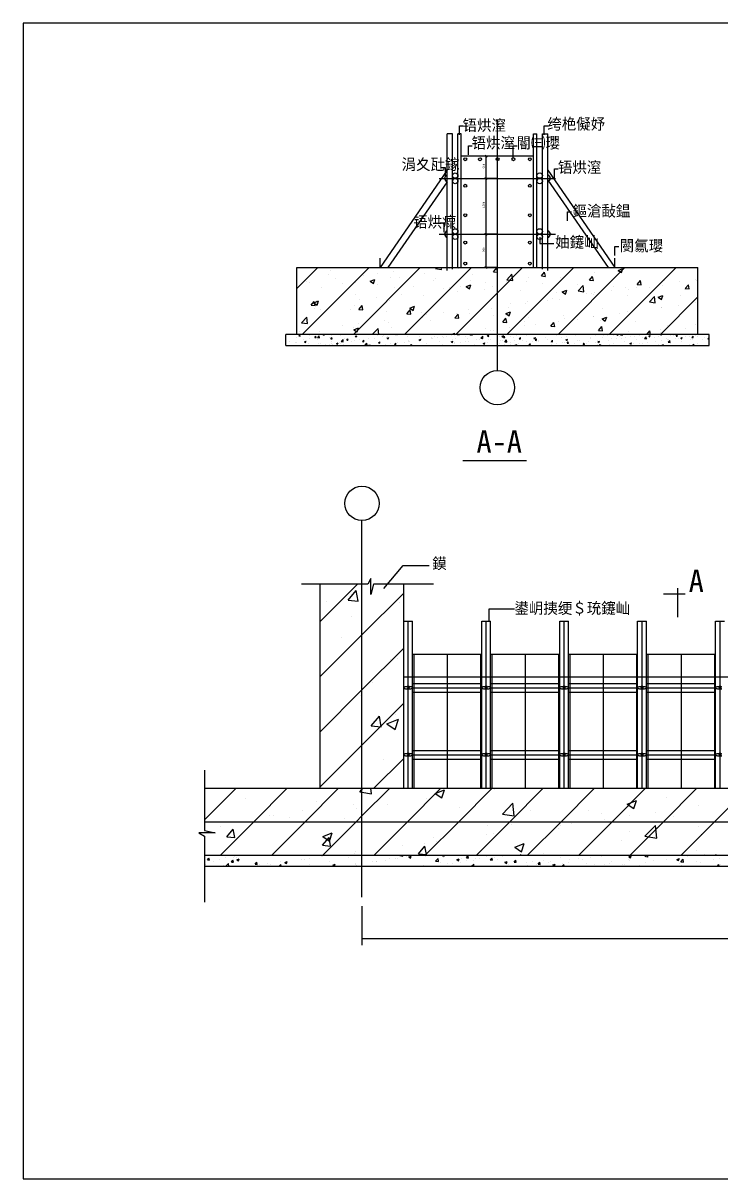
# Model space of a CAD drawing. Header units: metres. Extents: x 0 to 440, y 0 to 311.
# Drawn here: x 0 to 188.2, y 0 to 311.2 of the extents above; entities that cross this region are included whole.
import ezdxf

# ---------------------------------------------------------------- set-up
doc = ezdxf.new("R2010")
doc.units = ezdxf.units.M
for name, color, linetype in [(' ', 7, 'Continuous'), ('1461', 7, 'Continuous'), ('1588', 7, 'Continuous'), ('1861', 7, 'Continuous'), ('2140', 7, 'Continuous')]:
    doc.layers.add(name, color=color, linetype=linetype)

msp = doc.modelspace()

# ---------------------------------------------------------------- linework, layer by layer
at = {"layer": ' '}
for p, q in [((117.52, 281.14), (117.52, 283.56)), ((117.52, 283.56), (118.55, 283.56)), ((140.33, 283.56), (141.36, 283.56)), ((140.33, 281.14), (140.33, 283.56)), ((114.24, 244.63), (114.24, 281.39)), ((115.68, 281.39), (114.24, 281.39)), ((115.68, 244.92), (115.68, 281.39)), ((117.12, 245.39), (117.12, 281.39)), ((118.02, 281.39), (117.12, 281.39)), ((118.02, 245.39), (118.02, 281.39)), ((137.52, 245.39), (137.52, 281.39)), ((137.52, 281.39), (138.42, 281.39)), ((138.42, 245.39), (138.42, 281.39)), ((139.86, 244.92), (139.86, 281.39)), ((139.86, 281.39), (141.3, 281.39)), ((141.3, 244.63), (141.3, 281.39)), ((119.95, 278.15), (120.98, 278.15)), ((119.95, 275.73), (119.95, 278.15)), ((132.03, 274.97), (132.03, 278.15)), ((132.03, 278.15), (133.06, 278.15)), ((114.24, 271.59), (96.14, 245.39)), ((113.78, 272.28), (112.74, 272.28)), ((113.78, 269.85), (113.78, 272.28)), ((141.3, 271.59), (159.4, 245.39)), ((143.13, 271.99), (144.16, 271.99)), ((143.13, 269.57), (143.13, 271.99)), ((114.24, 268.52), (98.26, 245.39)), ((112.11, 269.39), (143.43, 269.39)), ((113.47, 269.58), (113.47, 269.2)), ((141.3, 268.95), (157.57, 245.39)), ((142.07, 269.58), (142.07, 269.2)), ((146.68, 260.42), (147.72, 260.42)), ((146.68, 258), (146.68, 260.42)), ((113.4, 257.35), (112.37, 257.35)), ((113.4, 254.92), (113.4, 257.35)), ((112.11, 254.39), (143.43, 254.39)), ((113.47, 254.58), (113.47, 254.2)), ((139.15, 253.6), (139.15, 251.85)), ((142.07, 254.58), (142.07, 254.2)), ((139.15, 251.85), (143, 251.85)), ((159.4, 251.06), (160.43, 251.06)), ((159.4, 248.63), (159.4, 251.06)), ((96.14, 245.39), (96.14, 247.96)), ((159.4, 245.39), (159.4, 247.96)), ((73.77, 239.78), (79.38, 245.39)), ((75.17, 227.39), (93.17, 245.39)), ((82.18, 243.65), (82.18, 243.65)), ((82.71, 244.53), (82.71, 244.53)), ((88.96, 227.39), (106.96, 245.39)), ((91.78, 243.24), (91.78, 243.24)), ((95.39, 243.87), (95.39, 243.87)), ((99.9, 244.46), (99.9, 244.46)), ((101.39, 242.84), (101.39, 242.84)), ((102.75, 227.39), (120.75, 245.39)), ((106.72, 245.36), (106.72, 245.36)), ((108.08, 243.9), (108.08, 243.9)), ((111.06, 245.1), (111.34, 245.39)), ((111.06, 245.1), (112.66, 244.85)), ((112.66, 244.85), (112.6, 245.39)), ((113.79, 245.38), (113.8, 245.39)), ((113.79, 245.38), (114.86, 245.29)), ((114.87, 245.29), (114.85, 245.39)), ((117.17, 245.06), (117.17, 245.06)), ((121.08, 243.64), (121.08, 243.64)), ((126.7, 244.26), (127.57, 245.29)), ((126.7, 244.26), (127.77, 244.16)), ((127.77, 244.22), (127.57, 245.29)), ((127.77, 238.63), (134.53, 245.39)), ((127.78, 244.17), (127.77, 244.22)), ((127.77, 244.16), (127.78, 244.16)), ((130.27, 242.12), (131.67, 243.58)), ((130.32, 227.39), (148.32, 245.39)), ((131.87, 241.87), (131.67, 243.58)), ((139.61, 243.13), (140.48, 244.16)), ((139.61, 243.13), (140.69, 243.03)), ((140.69, 243.04), (140.48, 244.16)), ((140.55, 243.34), (140.55, 243.34)), ((144.11, 227.39), (162.11, 245.39)), ((144.63, 242.83), (144.63, 242.83)), ((147.36, 244.24), (147.36, 244.24)), ((152.52, 242), (153.39, 243.03)), ((153.6, 241.91), (153.39, 243.03)), ((153.98, 244.18), (153.98, 244.18)), ((157.9, 227.39), (175.9, 245.39)), ((160.31, 244.64), (161.57, 245.13)), ((160.31, 244.64), (161.2, 244.04)), ((161.2, 244.04), (161.57, 245.13)), ((76.36, 241.64), (76.36, 241.64)), ((77.21, 241.48), (77.21, 241.48)), ((80.39, 240.13), (80.39, 240.13)), ((84.02, 242.37), (84.02, 242.37)), ((85.97, 241.23), (85.97, 241.23)), ((89.49, 241.29), (89.49, 241.29)), ((93.45, 241.72), (94.71, 242.2)), ((93.45, 241.72), (94.34, 241.12)), ((94.34, 241.12), (94.71, 242.21)), ((95.58, 240.82), (95.58, 240.82)), ((98.83, 242.64), (98.83, 242.64)), ((100.08, 240.04), (100.08, 240.04)), ((105.19, 240.42), (105.19, 240.42)), ((110.58, 241.84), (110.58, 241.84)), ((111, 242.43), (111, 242.43)), ((113.35, 239.76), (113.35, 239.76)), ((114.8, 240.01), (114.8, 240.01)), ((117.85, 240.35), (117.85, 240.35)), ((119.31, 240.28), (120.58, 240.76)), ((119.31, 240.28), (120.21, 239.67)), ((120.21, 239.68), (120.58, 240.77)), ((120.61, 242.02), (120.61, 242.02)), ((124.67, 241.25), (124.67, 241.25)), ((126.3, 240.41), (126.3, 240.41)), ((130.22, 241.62), (130.22, 241.62)), ((130.27, 242.12), (131.87, 241.87)), ((135.54, 241.68), (135.54, 241.68)), ((136.04, 242.74), (136.04, 242.74)), ((139.83, 241.21), (139.83, 241.21)), ((149.44, 240.81), (149.44, 240.81)), ((149.48, 239.14), (150.88, 240.6)), ((151.08, 238.89), (150.88, 240.6)), ((152.52, 242), (153.6, 241.9)), ((159.05, 240.4), (159.05, 240.4)), ((162.32, 240.11), (162.32, 240.11)), ((165.32, 240.12), (165.32, 240.12)), ((165.43, 240.87), (166.3, 241.9)), ((165.43, 240.87), (166.51, 240.77)), ((166.51, 240.78), (166.3, 241.9)), ((168.66, 239.99), (168.66, 239.99)), ((172.1, 240.61), (172.1, 240.61)), ((172.82, 241.91), (172.82, 241.91)), ((176.69, 241.62), (176.69, 241.62)), ((178.34, 239.74), (179.21, 240.77)), ((178.34, 239.74), (179.42, 239.64)), ((179.42, 239.65), (179.21, 240.78)), ((181.19, 242.21), (181.19, 242.21)), ((181.44, 241.96), (181.44, 241.96)), ((89.58, 238.23), (89.58, 238.23)), ((90.66, 236.77), (90.66, 236.77)), ((95.16, 237.36), (95.16, 237.36)), ((98.62, 236.64), (98.62, 236.64)), ((101.98, 238.26), (101.98, 238.26)), ((107.86, 237.91), (107.86, 237.91)), ((116.53, 227.39), (127.77, 238.63)), ((116.95, 239.06), (116.95, 239.06)), ((124.41, 239.61), (124.41, 239.61)), ((134.02, 239.2), (134.02, 239.2)), ((142.63, 237.14), (142.63, 237.14)), ((143.62, 238.79), (143.62, 238.79)), ((144.41, 236.84), (144.41, 236.84)), ((145.18, 238.84), (146.44, 239.32)), ((145.18, 238.84), (146.08, 238.23)), ((146.08, 238.24), (146.45, 239.32)), ((149.48, 239.14), (151.08, 238.89)), ((151.83, 238.31), (151.83, 238.31)), ((153.23, 238.39), (153.23, 238.39)), ((153.76, 238.19), (153.76, 238.19)), ((153.99, 238.63), (153.99, 238.63)), ((158.5, 239.23), (158.5, 239.23)), ((162.84, 237.98), (162.84, 237.98)), ((163, 239.46), (163, 239.46)), ((168.69, 236.16), (170.09, 237.62)), ((170.29, 235.92), (170.09, 237.62)), ((171.05, 237.4), (172.31, 237.88)), ((171.05, 237.4), (171.95, 236.79)), ((171.69, 227.39), (181.77, 237.47)), ((171.95, 236.8), (172.31, 237.88)), ((172.45, 237.58), (172.45, 237.58)), ((177.13, 237.96), (177.13, 237.96)), ((178.26, 239.59), (178.26, 239.59)), ((77.55, 235.23), (78.42, 236.27)), ((77.55, 235.23), (78.63, 235.14)), ((78.32, 235.91), (79.58, 236.4)), ((78.32, 235.91), (79.22, 235.31)), ((78.63, 235.14), (78.42, 236.27)), ((78.59, 234.5), (78.59, 234.5)), ((79.09, 236.43), (79.09, 236.43)), ((79.22, 235.31), (79.58, 236.4)), ((79.29, 235.27), (79.29, 235.27)), ((80.17, 234.14), (80.17, 234.14)), ((88.2, 234.09), (88.2, 234.09)), ((89.27, 235.29), (89.27, 235.29)), ((90.46, 234.1), (91.33, 235.14)), ((90.46, 234.1), (91.54, 234.01)), ((91.54, 234.01), (91.33, 235.14)), ((97.81, 233.69), (97.81, 233.69)), ((103.38, 232.97), (104.24, 234.01)), ((104.19, 234.47), (105.45, 234.96)), ((104.19, 234.47), (105.09, 233.87)), ((104.45, 232.88), (104.25, 234.01)), ((105.09, 233.87), (105.45, 234.96)), ((119.94, 234.15), (119.94, 234.15)), ((126.08, 234.42), (126.08, 234.42)), ((130.06, 233.03), (131.32, 233.51)), ((130.83, 234.7), (130.83, 234.7)), ((130.96, 232.43), (131.32, 233.52)), ((131.3, 235.65), (131.3, 235.65)), ((135.32, 235.69), (135.32, 235.69)), ((135.81, 236.24), (135.81, 236.24)), ((141.33, 236.5), (141.33, 236.5)), ((156.14, 234.35), (156.14, 234.35)), ((162.79, 233.47), (162.79, 233.47)), ((166.64, 236.16), (166.64, 236.16)), ((168.69, 236.16), (170.29, 235.91)), ((171.88, 234.62), (171.88, 234.62)), ((171.95, 234.52), (171.95, 234.52)), ((176.46, 235.11), (176.46, 235.11)), ((181.23, 235.97), (181.23, 235.97)), ((75.03, 230.54), (76.43, 232.01)), ((75.03, 230.54), (76.63, 230.3)), ((76.63, 230.3), (76.43, 232.01)), ((97.24, 231.16), (97.24, 231.16)), ((98.4, 230.65), (98.4, 230.65)), ((103.38, 232.97), (104.45, 232.88)), ((107.42, 233.28), (107.42, 233.28)), ((107.64, 231.92), (107.64, 231.92)), ((108.61, 232.66), (108.61, 232.66)), ((109.84, 231.1), (109.84, 231.1)), ((113.12, 233.25), (113.12, 233.25)), ((116.29, 231.85), (117.15, 232.88)), ((116.29, 231.85), (117.36, 231.75)), ((116.73, 233.07), (116.73, 233.07)), ((117.03, 232.87), (117.03, 232.87)), ((117.36, 231.76), (117.16, 232.88)), ((120.33, 232.9), (120.33, 232.9)), ((126.64, 232.47), (126.64, 232.47)), ((129.2, 230.72), (130.06, 231.75)), ((129.2, 230.72), (130.27, 230.62)), ((130.06, 233.03), (130.95, 232.43)), ((130.27, 230.63), (130.07, 231.75)), ((135.14, 230.75), (135.14, 230.75)), ((136.25, 232.06), (136.25, 232.06)), ((142.11, 229.59), (142.98, 230.62)), ((143.19, 229.5), (142.98, 230.62)), ((144.19, 230.85), (144.19, 230.85)), ((145.64, 232.55), (145.64, 232.55)), ((145.86, 231.66), (145.86, 231.66)), ((149.26, 231.53), (149.26, 231.53)), ((153.54, 232.2), (153.54, 232.2)), ((153.77, 232.13), (153.77, 232.13)), ((155.47, 231.25), (155.47, 231.25)), ((155.93, 231.59), (157.19, 232.07)), ((155.93, 231.59), (156.82, 230.99)), ((156.82, 230.99), (157.19, 232.08)), ((160.58, 233.02), (160.58, 233.02)), ((165.07, 230.84), (165.07, 230.84)), ((174.68, 230.44), (174.68, 230.44)), ((73.33, 227.33), (73.33, 227.33)), ((74.25, 226.97), (74.53, 227.31)), ((74.61, 226.94), (74.54, 227.32)), ((74.55, 228.17), (74.55, 228.17)), ((79.96, 228.15), (79.96, 228.15)), ((80.83, 227.36), (80.92, 227.39)), ((80.83, 227.36), (81.13, 227.16)), ((81.13, 227.16), (81.21, 227.39)), ((84.65, 227.27), (84.65, 227.27)), ((85.92, 229.67), (85.92, 229.67)), ((88.84, 227.49), (88.84, 227.49)), ((89.05, 229.3), (89.05, 229.3)), ((89.07, 228.67), (90.33, 229.15)), ((89.07, 228.67), (89.96, 228.06)), ((89.96, 228.07), (90.33, 229.16)), ((90.43, 230.26), (90.43, 230.26)), ((93.99, 227.37), (93.99, 227.37)), ((94.24, 227.56), (95.64, 229.03)), ((94.24, 227.56), (95.33, 227.39)), ((95.83, 227.39), (95.64, 229.03)), ((97.2, 227.23), (97.2, 227.23)), ((99.34, 229.3), (99.34, 229.3)), ((100.47, 227.2), (100.47, 227.2)), ((115.38, 227.39), (116.2, 227.71)), ((116.09, 227.39), (116.2, 227.71)), ((116.94, 227.39), (117.45, 227.31)), ((117.46, 227.32), (117.45, 227.39)), ((117.81, 227.32), (117.81, 227.32)), ((120.36, 227.37), (120.42, 227.39)), ((120.36, 227.37), (120.66, 227.17)), ((120.66, 227.17), (120.73, 227.39)), ((120.75, 227.34), (120.8, 227.39)), ((120.75, 227.34), (121.11, 227.31)), ((121.11, 227.31), (121.1, 227.39)), ((122.7, 227.33), (122.7, 227.33)), ((124.65, 228.95), (124.65, 228.95)), ((125.06, 226.96), (125.35, 227.31)), ((125.42, 226.94), (125.35, 227.31)), ((125.86, 228.43), (125.86, 228.43)), ((126.57, 228.55), (126.57, 228.55)), ((131.07, 229.14), (131.07, 229.14)), ((131.44, 227.26), (131.44, 227.26)), ((135.1, 229.7), (135.1, 229.7)), ((137.89, 230.04), (137.89, 230.04)), ((142.11, 229.59), (143.18, 229.49)), ((146.79, 227.39), (146.79, 227.39)), ((150.9, 227.31), (150.9, 227.31)), ((155.02, 228.46), (155.89, 229.49)), ((155.02, 228.46), (156.09, 228.36)), ((156.1, 228.37), (155.89, 229.49)), ((159.89, 227.38), (159.92, 227.39)), ((159.89, 227.38), (160.19, 227.18)), ((160.19, 227.19), (160.26, 227.39)), ((160.95, 227.28), (161.06, 227.39)), ((160.95, 227.28), (161.48, 227.2)), ((161.49, 227.2), (161.46, 227.39)), ((162.57, 227.47), (162.57, 227.47)), ((163.01, 228.05), (163.01, 228.05)), ((167.22, 227.42), (167.22, 227.42)), ((167.52, 227.39), (167.52, 227.39)), ((167.99, 227.39), (168.8, 228.36)), ((168.98, 227.39), (168.8, 228.37)), ((168.85, 227.31), (168.85, 227.31)), ((171.56, 227.33), (171.61, 227.39)), ((171.56, 227.33), (171.92, 227.3)), ((171.66, 228.63), (171.66, 228.63)), ((171.72, 228.01), (171.72, 228.01)), ((171.92, 227.31), (171.91, 227.39)), ((173.51, 229.86), (173.51, 229.86)), ((175.87, 226.96), (176.16, 227.3)), ((176.23, 226.93), (176.16, 227.31)), ((178.54, 228.91), (178.54, 228.91)), ((180.96, 227.24), (180.96, 227.24)), ((181.01, 229.97), (181.01, 229.97)), ((183.34, 227.32), (183.34, 227.32)), ((71.67, 224.44), (71.67, 224.44)), ((71.79, 225.58), (71.79, 225.58)), ((73.26, 225.33), (73.26, 225.33)), ((73.61, 225.12), (73.61, 225.12)), ((73.73, 226.52), (73.73, 226.52)), ((74.25, 226.97), (74.6, 226.94)), ((75.58, 226.08), (75.58, 226.08)), ((75.79, 225.42), (76.21, 225.58)), ((75.79, 225.42), (76.08, 225.22)), ((76.02, 224.42), (76.02, 224.42)), ((76.09, 225.23), (76.21, 225.59)), ((76.29, 225.71), (76.29, 225.71)), ((76.81, 224.98), (76.81, 224.98)), ((77.08, 226.28), (77.08, 226.28)), ((77.23, 227.12), (77.23, 227.12)), ((78.55, 226.59), (78.84, 226.94)), ((78.55, 226.59), (78.91, 226.56)), ((78.91, 226.56), (78.84, 226.94)), ((79.3, 226.52), (79.76, 227.01)), ((79.3, 226.52), (79.83, 226.44)), ((79.36, 226.58), (79.36, 226.58)), ((79.41, 226.16), (79.41, 226.16)), ((79.52, 225.02), (79.52, 225.02)), ((79.83, 226.44), (79.77, 227.01)), ((80.01, 224.84), (80.01, 224.84)), ((81.57, 224.71), (81.57, 224.71)), ((82.42, 224.59), (82.42, 224.59)), ((82.49, 226.59), (82.49, 226.59)), ((82.85, 226.21), (83.14, 226.56)), ((82.85, 226.21), (83.21, 226.18)), ((83.02, 225.62), (83.02, 225.62)), ((83.07, 224.91), (83.07, 224.91)), ((83.21, 226.19), (83.14, 226.56)), ((83.15, 227.08), (83.15, 227.08)), ((83.22, 224.71), (83.22, 224.71)), ((84.41, 224.94), (84.83, 225.1)), ((84.41, 224.94), (84.71, 224.74)), ((84.71, 224.74), (84.83, 225.11)), ((85.34, 225.21), (85.34, 225.21)), ((85.45, 224.97), (85.45, 224.97)), ((85.52, 226.97), (85.52, 226.97)), ((85.7, 225.52), (86.17, 226.01)), ((85.7, 225.52), (86.23, 225.44)), ((86.24, 225.45), (86.17, 226.02)), ((86.42, 224.57), (86.42, 224.57)), ((86.52, 226.22), (86.52, 226.22)), ((87.16, 225.84), (87.45, 226.18)), ((87.16, 225.84), (87.51, 225.81)), ((87.52, 225.81), (87.45, 226.19)), ((88.56, 225.42), (88.56, 225.42)), ((89.13, 225.71), (89.13, 225.71)), ((89.45, 226.88), (89.87, 227.04)), ((89.45, 226.88), (89.75, 226.68)), ((89.62, 224.44), (89.62, 224.44)), ((89.75, 226.68), (89.87, 227.04)), ((90.02, 226.82), (90.02, 226.82)), ((90.63, 225.9), (90.63, 225.9)), ((91.46, 225.46), (91.75, 225.81)), ((91.46, 225.46), (91.82, 225.43)), ((91.64, 225.85), (91.64, 225.85)), ((91.82, 225.43), (91.75, 225.81)), ((92.1, 224.53), (92.57, 225.02)), ((92.1, 224.53), (92.64, 224.45)), ((92.64, 224.45), (92.57, 225.02)), ((92.91, 226.2), (92.91, 226.2)), ((93.03, 224.46), (93.45, 224.62)), ((93.03, 224.46), (93.13, 224.39)), ((93.38, 224.39), (93.45, 224.63)), ((94.67, 226.23), (94.67, 226.23)), ((95.76, 225.09), (96.05, 225.43)), ((95.76, 225.09), (96.12, 225.05)), ((96.12, 225.06), (96.05, 225.43)), ((96.62, 224.53), (96.62, 224.53)), ((96.7, 226.7), (96.7, 226.7)), ((96.77, 224.44), (96.77, 224.44)), ((97.72, 224.68), (97.72, 224.68)), ((97.79, 226.68), (97.79, 226.68)), ((98.07, 226.4), (98.49, 226.56)), ((98.07, 226.4), (98.37, 226.2)), ((98.2, 226.9), (98.2, 226.9)), ((98.37, 226.2), (98.49, 226.56)), ((98.89, 224.83), (98.89, 224.83)), ((100.07, 224.71), (100.36, 225.05)), ((100.07, 224.71), (100.43, 224.68)), ((100.27, 225.04), (100.27, 225.04)), ((100.43, 224.68), (100.36, 225.06)), ((100.4, 227.1), (100.4, 227.1)), ((100.8, 225.1), (100.8, 225.1)), ((100.87, 227.1), (100.87, 227.1)), ((102.68, 225.33), (102.68, 225.33)), ((103.6, 226.96), (103.6, 226.96)), ((103.77, 225.64), (103.77, 225.64)), ((103.83, 225.49), (103.83, 225.49)), ((104.18, 225.53), (104.18, 225.53)), ((104.42, 224.39), (104.66, 224.68)), ((104.71, 224.39), (104.66, 224.68)), ((106.46, 225.83), (106.46, 225.83)), ((106.7, 225.92), (107.12, 226.08)), ((106.7, 225.92), (106.99, 225.71)), ((106.81, 226.83), (106.81, 226.83)), ((106.95, 225.94), (106.95, 225.94)), ((107, 225.72), (107.12, 226.08)), ((107.27, 226.24), (107.27, 226.24)), ((108.7, 224.92), (108.7, 224.92)), ((110.01, 226.69), (110.01, 226.69)), ((110.03, 226.36), (110.03, 226.36)), ((110.24, 226.33), (110.24, 226.33)), ((110.76, 226.84), (110.76, 226.84)), ((111.75, 226.52), (111.75, 226.52)), ((112.2, 225.53), (112.2, 225.53)), ((112.44, 224.46), (112.44, 224.46)), ((112.98, 224.75), (112.98, 224.75)), ((113.06, 226.74), (113.06, 226.74)), ((113.21, 226.56), (113.21, 226.56)), ((114.02, 226.82), (114.02, 226.82)), ((115.32, 225.44), (115.74, 225.6)), ((115.32, 225.44), (115.62, 225.23)), ((115.62, 225.24), (115.74, 225.6)), ((115.7, 226.13), (115.7, 226.13)), ((116.1, 225.2), (116.1, 225.2)), ((116.17, 227.19), (116.17, 227.19)), ((116.23, 224.96), (116.23, 224.96)), ((116.41, 226.42), (116.41, 226.42)), ((117.73, 225.15), (117.73, 225.15)), ((119.18, 225.62), (119.18, 225.62)), ((119.2, 226.73), (119.2, 226.73)), ((119.62, 226.29), (119.62, 226.29)), ((120, 225.45), (120, 225.45)), ((121.49, 224.63), (121.49, 224.63)), ((122.21, 226), (122.21, 226)), ((122.82, 226.15), (122.82, 226.15)), ((123.32, 226.4), (123.79, 226.89)), ((123.32, 226.4), (123.86, 226.32)), ((123.86, 226.32), (123.79, 226.89)), ((123.79, 225.95), (123.79, 225.95)), ((123.94, 224.95), (124.36, 225.12)), ((123.94, 224.95), (124.24, 224.75)), ((124.24, 224.76), (124.36, 225.12)), ((124.99, 225.23), (124.99, 225.23)), ((125.06, 226.96), (125.41, 226.93)), ((125.25, 224.46), (125.25, 224.46)), ((125.3, 226.15), (125.3, 226.15)), ((125.33, 226.45), (125.33, 226.45)), ((126.02, 226.02), (126.02, 226.02)), ((127.57, 226.45), (127.57, 226.45)), ((128.34, 224.88), (128.34, 224.88)), ((128.41, 226.88), (128.41, 226.88)), ((128.49, 225.83), (128.49, 225.83)), ((128.98, 226.89), (129.4, 227.05)), ((128.98, 226.89), (129.28, 226.69)), ((129.23, 225.88), (129.23, 225.88)), ((129.28, 226.69), (129.4, 227.06)), ((129.36, 226.59), (129.65, 226.93)), ((129.36, 226.59), (129.72, 226.55)), ((129.72, 226.56), (129.65, 226.94)), ((129.73, 225.41), (130.2, 225.9)), ((129.73, 225.41), (130.26, 225.33)), ((129.78, 224.58), (129.78, 224.58)), ((130.26, 225.33), (130.2, 225.9)), ((131.28, 224.78), (131.28, 224.78)), ((131.36, 226.95), (131.36, 226.95)), ((131.37, 225.26), (131.37, 225.26)), ((131.99, 226.43), (131.99, 226.43)), ((132.43, 225.75), (132.43, 225.75)), ((132.56, 224.47), (132.98, 224.64)), ((132.56, 224.47), (132.68, 224.39)), ((132.86, 227.15), (132.86, 227.15)), ((132.9, 224.39), (132.99, 224.64)), ((133.55, 225.08), (133.55, 225.08)), ((133.66, 226.21), (133.95, 226.55)), ((133.66, 226.21), (134.02, 226.18)), ((134.02, 226.18), (133.95, 226.56)), ((134.48, 225.71), (134.48, 225.71)), ((135.49, 227.03), (135.49, 227.03)), ((135.63, 225.61), (135.63, 225.61)), ((136.13, 224.42), (136.6, 224.9)), ((136.13, 224.42), (136.28, 224.39)), ((136.66, 224.39), (136.6, 224.91)), ((137.34, 225.58), (137.34, 225.58)), ((137.56, 226.14), (137.56, 226.14)), ((137.61, 226.41), (138.03, 226.57)), ((137.61, 226.41), (137.9, 226.21)), ((137.91, 226.21), (138.03, 226.58)), ((137.97, 225.83), (138.26, 226.18)), ((137.97, 225.83), (138.33, 225.8)), ((138.33, 225.81), (138.26, 226.18)), ((138.83, 225.47), (138.83, 225.47)), ((138.84, 225.77), (138.84, 225.77)), ((140.52, 224.52), (140.52, 224.52)), ((140.59, 226.52), (140.59, 226.52)), ((141.12, 226.07), (141.12, 226.07)), ((142.04, 225.34), (142.04, 225.34)), ((142.24, 224.65), (142.24, 224.65)), ((142.27, 225.46), (142.56, 225.8)), ((142.27, 225.46), (142.63, 225.43)), ((142.63, 225.43), (142.56, 225.81)), ((143.64, 224.97), (143.64, 224.97)), ((143.71, 226.97), (143.71, 226.97)), ((144.83, 224.4), (144.83, 224.4)), ((144.91, 226.57), (144.91, 226.57)), ((145.24, 225.2), (145.24, 225.2)), ((145.74, 225.25), (145.74, 225.25)), ((146.23, 225.93), (146.65, 226.09)), ((146.23, 225.93), (146.53, 225.73)), ((146.41, 226.77), (146.41, 226.77)), ((146.53, 225.73), (146.65, 226.09)), ((146.57, 225.08), (146.86, 225.42)), ((146.57, 225.08), (146.93, 225.05)), ((146.72, 225.39), (146.72, 225.39)), ((146.93, 225.05), (146.86, 225.43)), ((147.1, 224.7), (147.1, 224.7)), ((148.44, 225.07), (148.44, 225.07)), ((148.68, 227.07), (148.68, 227.07)), ((149.24, 225.85), (149.24, 225.85)), ((149.75, 225.78), (149.75, 225.78)), ((150.67, 224.53), (150.67, 224.53)), ((150.88, 224.7), (151.17, 225.05)), ((150.88, 224.7), (151.24, 224.67)), ((150.89, 225.2), (150.89, 225.2)), ((151.24, 224.68), (151.17, 225.05)), ((151.65, 224.93), (151.65, 224.93)), ((152.39, 225.4), (152.39, 225.4)), ((152.74, 226.45), (152.74, 226.45)), ((152.86, 226.23), (152.86, 226.23)), ((154.1, 227.18), (154.1, 227.18)), ((154.17, 225.13), (154.17, 225.13)), ((154.67, 225.7), (154.67, 225.7)), ((154.85, 225.45), (155.27, 225.61)), ((154.85, 225.45), (155.15, 225.25)), ((154.85, 224.8), (154.85, 224.8)), ((155.15, 225.25), (155.27, 225.61)), ((155.24, 224.39), (155.47, 224.67)), ((155.52, 224.39), (155.47, 224.68)), ((155.87, 224.65), (155.87, 224.65)), ((155.95, 226.65), (155.95, 226.65)), ((156.24, 227.05), (156.24, 227.05)), ((157.31, 227.04), (157.31, 227.04)), ((157.67, 225.74), (157.67, 225.74)), ((158.05, 224.66), (158.05, 224.66)), ((158.46, 226.2), (158.46, 226.2)), ((158.9, 225.04), (158.9, 225.04)), ((158.98, 227.04), (158.98, 227.04)), ((159.96, 226.4), (159.96, 226.4)), ((160.51, 226.91), (160.51, 226.91)), ((161.17, 226.34), (161.17, 226.34)), ((161.25, 224.53), (161.25, 224.53)), ((162.02, 225.49), (162.02, 225.49)), ((162.23, 226.69), (162.23, 226.69)), ((163.47, 224.97), (163.89, 225.13)), ((163.47, 224.97), (163.77, 224.77)), ((163.71, 226.77), (163.71, 226.77)), ((163.77, 224.77), (163.9, 225.13)), ((164.44, 224.83), (164.44, 224.83)), ((164.67, 226.94), (164.67, 226.94)), ((165.1, 225.91), (165.1, 225.91)), ((165.94, 225.02), (165.94, 225.02)), ((166.02, 227.19), (166.02, 227.19)), ((166.92, 226.64), (166.92, 226.64)), ((166.96, 224.84), (166.96, 224.84)), ((167.35, 226.29), (167.82, 226.78)), ((167.35, 226.29), (167.89, 226.21)), ((167.89, 226.21), (167.82, 226.78)), ((168.13, 226.29), (168.13, 226.29)), ((168.22, 225.32), (168.22, 225.32)), ((168.51, 226.9), (168.94, 227.06)), ((168.51, 226.9), (168.81, 226.7)), ((168.82, 226.71), (168.94, 227.07)), ((170.12, 226.5), (170.12, 226.5)), ((170.46, 225.44), (170.46, 225.44)), ((171.17, 224.75), (171.17, 224.75)), ((171.25, 226.74), (171.25, 226.74)), ((172, 225.82), (172, 225.82)), ((172.06, 227.17), (172.06, 227.17)), ((172.1, 224.49), (172.52, 224.65)), ((172.1, 224.49), (172.23, 224.39)), ((172.43, 224.39), (172.52, 224.65)), ((173.32, 226.37), (173.32, 226.37)), ((173.51, 226.02), (173.51, 226.02)), ((173.76, 225.3), (174.22, 225.78)), ((173.76, 225.3), (174.29, 225.21)), ((173.96, 226.04), (173.96, 226.04)), ((174.29, 225.22), (174.23, 225.79)), ((174.25, 225.17), (174.25, 225.17)), ((174.33, 227.17), (174.33, 227.17)), ((175.26, 227.04), (175.26, 227.04)), ((175.78, 226.32), (175.78, 226.32)), ((175.87, 226.96), (176.22, 226.93)), ((176.53, 226.23), (176.53, 226.23)), ((177.14, 226.42), (177.56, 226.58)), ((177.14, 226.42), (177.44, 226.22)), ((177.29, 225.55), (177.29, 225.55)), ((177.44, 226.23), (177.56, 226.59)), ((177.46, 226.64), (177.46, 226.64)), ((177.99, 224.45), (177.99, 224.45)), ((178.46, 226.9), (178.46, 226.9)), ((179.49, 224.65), (179.49, 224.65)), ((179.57, 226.82), (179.57, 226.82)), ((179.73, 226.09), (179.73, 226.09)), ((180.17, 226.58), (180.46, 226.93)), ((180.17, 226.58), (180.53, 226.55)), ((180.25, 224.39), (180.63, 224.79)), ((180.4, 226), (180.4, 226)), ((180.53, 226.55), (180.46, 226.93)), ((180.68, 224.39), (180.63, 224.79)), ((181.07, 227.02), (181.07, 227.02)), ((181.67, 226.77), (181.67, 226.77)), ((181.76, 224.95), (181.76, 224.95)), ((182.93, 225.96), (182.93, 225.96)), ((183.41, 224.43), (183.41, 224.43)), ((183.48, 226.43), (183.48, 226.43)), ((184.47, 226.2), (184.76, 226.55)), ((184.47, 226.2), (184.77, 226.18)), ((184.77, 226.54), (184.76, 226.55)), ((118.47, 193.44), (135.55, 193.44)), ((97.15, 159.02), (102.36, 165.19)), ((102.36, 165.19), (109.4, 165.19)), ((92.83, 160.16), (74.98, 160.16)), ((80.03, 150.11), (90.08, 160.16)), ((93.66, 161.69), (92.83, 160.16)), ((93.66, 157.37), (93.66, 161.69)), ((94.36, 160.16), (93.66, 157.37)), ((110.53, 160.16), (94.36, 160.16)), ((176.28, 159.07), (176.28, 151.22)), ((87.54, 155.82), (89.71, 158.41)), ((87.54, 155.82), (90.23, 155.59)), ((90.23, 155.59), (89.71, 158.41)), ((91.28, 146.51), (102.53, 157.76)), ((172.46, 157.53), (178.31, 157.53)), ((81.76, 155.48), (81.76, 155.48)), ((101.3, 155.11), (101.3, 155.11)), ((125.51, 153.46), (132.32, 153.46)), ((125.51, 150.18), (125.51, 153.46)), ((88.51, 151.56), (88.51, 151.56)), ((102.53, 105.18), (102.53, 150.18)), ((102.53, 150.18), (104.93, 150.18)), ((103.73, 132.56), (103.73, 150.18)), ((104.93, 105.18), (104.93, 150.18)), ((123.53, 105.18), (123.53, 150.18)), ((123.53, 150.18), (125.93, 150.18)), ((124.73, 132.56), (124.73, 150.18)), ((125.93, 105.18), (125.93, 150.18)), ((144.53, 105.18), (144.53, 150.18)), ((144.53, 150.18), (146.93, 150.18)), ((145.73, 132.56), (145.73, 150.18)), ((146.93, 105.18), (146.93, 150.18)), ((165.53, 105.18), (165.53, 150.18)), ((165.53, 150.18), (167.93, 150.18)), ((166.73, 132.56), (166.73, 150.18)), ((167.93, 105.18), (167.93, 150.18)), ((186.53, 105.18), (186.53, 150.18)), ((186.53, 150.18), (188.93, 150.18)), ((187.73, 132.56), (187.73, 150.18)), ((80.03, 135.26), (91.28, 146.51)), ((85.79, 145.79), (85.79, 145.79)), ((91.28, 131.66), (102.53, 142.91)), ((100.75, 140.13), (100.75, 140.13)), ((123.53, 141.18), (104.93, 141.18)), ((105.23, 141.18), (105.23, 105.18)), ((105.23, 141.18), (105.23, 105.18)), ((114.23, 141.18), (114.23, 105.18)), ((123.23, 141.18), (123.23, 105.18)), ((144.53, 141.18), (125.93, 141.18)), ((126.23, 141.18), (126.23, 105.18)), ((126.23, 141.18), (126.23, 105.18)), ((135.23, 141.18), (135.23, 105.18)), ((144.23, 141.18), (144.23, 105.18)), ((165.53, 141.18), (146.93, 141.18)), ((147.23, 141.18), (147.23, 105.18)), ((147.23, 141.18), (147.23, 105.18)), ((156.23, 141.18), (156.23, 105.18)), ((165.23, 141.18), (165.23, 105.18)), ((186.53, 141.18), (167.93, 141.18)), ((168.23, 141.18), (168.23, 105.18)), ((168.23, 141.18), (168.23, 105.18)), ((177.23, 141.18), (177.23, 105.18)), ((186.23, 141.18), (186.23, 105.18)), ((98.94, 139.73), (98.94, 139.73)), ((80.03, 120.41), (91.28, 131.66)), ((94.09, 133.71), (94.09, 133.71)), ((103.73, 114.52), (103.73, 131.95)), ((104.93, 133.42), (123.53, 133.42)), ((104.93, 132.22), (123.53, 132.22)), ((104.93, 131.02), (123.53, 131.02)), ((124.73, 114.52), (124.73, 131.95)), ((125.93, 133.42), (144.53, 133.42)), ((125.93, 132.22), (144.53, 132.22)), ((125.93, 131.02), (144.53, 131.02)), ((145.73, 114.52), (145.73, 131.95)), ((146.93, 133.42), (165.53, 133.42)), ((146.93, 132.22), (165.53, 132.22)), ((146.93, 131.02), (165.53, 131.02)), ((166.73, 114.52), (166.73, 131.95)), ((167.93, 133.42), (186.53, 133.42)), ((167.93, 132.22), (186.53, 132.22)), ((167.93, 131.02), (186.53, 131.02)), ((187.73, 114.52), (187.73, 131.95)), ((90.99, 130.28), (90.99, 130.28)), ((91.28, 116.81), (102.53, 128.06)), ((93.79, 121.97), (95.96, 124.56)), ((96.48, 121.74), (95.96, 124.56)), ((100.2, 125.15), (100.2, 125.15)), ((93.79, 121.97), (96.48, 121.74)), ((97.95, 122.54), (101.11, 123.75)), ((97.95, 122.54), (100.19, 121.03)), ((100.2, 121.03), (101.11, 123.75)), ((80.03, 105.56), (91.28, 116.81)), ((104.93, 115.38), (123.53, 115.38)), ((125.93, 115.38), (144.53, 115.38)), ((146.93, 115.38), (165.53, 115.38)), ((167.93, 115.38), (186.53, 115.38)), ((94.51, 105.18), (102.53, 113.21)), ((97.08, 112.88), (97.08, 112.88)), ((103.73, 105.18), (103.73, 113.91)), ((104.93, 114.18), (123.53, 114.18)), ((104.93, 112.98), (123.53, 112.98)), ((124.73, 105.18), (124.73, 113.91)), ((125.93, 114.18), (144.53, 114.18)), ((125.93, 112.98), (144.53, 112.98)), ((145.73, 105.18), (145.73, 113.91)), ((146.93, 114.18), (165.53, 114.18)), ((146.93, 112.98), (165.53, 112.98)), ((166.73, 105.18), (166.73, 113.91)), ((167.93, 114.18), (186.53, 114.18)), ((167.93, 112.98), (186.53, 112.98)), ((187.73, 105.18), (187.73, 113.91)), ((48.9, 110.02), (48.9, 93.85)), ((85.33, 110.72), (85.33, 110.72)), ((99.66, 110.17), (99.66, 110.17)), ((48.9, 96.7), (57.38, 105.18)), ((62.17, 96.18), (71.17, 105.18)), ((75.96, 96.18), (84.96, 105.18)), ((90.67, 104.18), (91.28, 104.82)), ((90.67, 104.18), (91.28, 104.09)), ((91.28, 104.82), (91.63, 105.18)), ((91.28, 97.72), (98.75, 105.18)), ((91.28, 104.09), (93.87, 103.69)), ((93.87, 103.69), (93.7, 105.18)), ((103.54, 96.18), (112.54, 105.18)), ((110.98, 103.79), (113.5, 104.76)), ((110.98, 103.79), (112.77, 102.58)), ((111.7, 103.87), (111.7, 103.87)), ((112.77, 102.59), (113.5, 104.76)), ((117.33, 96.18), (126.33, 105.18)), ((120.72, 105.06), (120.72, 105.06)), ((127.01, 104.95), (127.01, 104.95)), ((131.11, 96.18), (140.11, 105.18)), ((144.9, 96.18), (153.9, 105.18)), ((158.69, 96.18), (167.69, 105.18)), ((172.48, 96.18), (181.48, 105.18)), ((186.27, 96.18), (195.27, 105.18)), ((48.94, 102.56), (48.94, 102.56)), ((59.77, 102.56), (59.77, 102.56)), ((78.98, 101.75), (78.98, 101.75)), ((88.97, 100.88), (88.97, 100.88)), ((89.83, 99.71), (89.83, 99.71)), ((98.2, 100.94), (98.2, 100.94)), ((108.53, 102.41), (108.53, 102.41)), ((117.42, 100.12), (117.42, 100.12)), ((129.09, 98.22), (131.89, 101.15)), ((132.29, 97.73), (131.9, 101.15)), ((162.72, 100.91), (165.24, 101.88)), ((162.72, 100.91), (164.51, 99.7)), ((164.51, 99.71), (165.24, 101.88)), ((173.42, 102.7), (173.42, 102.7)), ((181.94, 100.5), (181.94, 100.5)), ((66.32, 97.89), (66.32, 97.89)), ((67.36, 97.72), (67.36, 97.72)), ((71.65, 97.41), (71.65, 97.41)), ((75.33, 99.08), (75.33, 99.08)), ((86.57, 96.91), (86.57, 96.91)), ((89.75, 96.18), (91.28, 97.72)), ((129.09, 98.22), (132.29, 97.73)), ((136.64, 99.31), (136.64, 99.31)), ((152.42, 99.1), (152.42, 99.1)), ((155.85, 98.5), (155.85, 98.5)), ((156.63, 96.83), (156.63, 96.83)), ((163.46, 97.97), (163.46, 97.97)), ((170.26, 98.63), (170.26, 98.63)), ((175.07, 97.69), (175.07, 97.69)), ((48.9, 93.85), (51.69, 93.15)), ((53.16, 94.88), (53.16, 94.88)), ((53.17, 87.18), (62.17, 96.18)), ((54.84, 92.08), (56.58, 94.15)), ((57, 91.9), (56.58, 94.15)), ((66.96, 87.18), (75.96, 96.18)), ((80.75, 87.18), (89.75, 96.18)), ((94.54, 87.18), (103.54, 96.18)), ((105.79, 96.1), (105.79, 96.1)), ((108.33, 87.18), (117.33, 96.18)), ((122.11, 87.18), (131.11, 96.18)), ((125.01, 95.29), (125.01, 95.29)), ((131.43, 95.49), (131.43, 95.49)), ((135.9, 87.18), (144.9, 96.18)), ((144.23, 94.48), (144.23, 94.48)), ((144.76, 95.27), (144.76, 95.27)), ((147.62, 95.65), (147.62, 95.65)), ((149.69, 87.18), (158.69, 96.18)), ((163.45, 93.66), (163.45, 93.66)), ((163.48, 87.18), (172.48, 96.18)), ((167.51, 92.26), (170.31, 95.19)), ((170.71, 91.77), (170.32, 95.19)), ((177.27, 87.18), (186.27, 96.18)), ((182.05, 94.8), (182.05, 94.8)), ((51.69, 93.15), (47.36, 93.15)), ((47.36, 93.15), (48.9, 92.31)), ((48.9, 92.31), (48.9, 74.47)), ((54.84, 92.08), (56.99, 91.89)), ((80.66, 89.82), (82.4, 91.89)), ((80.73, 92.18), (83.25, 93.15)), ((80.73, 92.18), (82.52, 90.97)), ((82.82, 89.64), (82.4, 91.89)), ((82.53, 90.98), (83.26, 93.15)), ((108.09, 90.43), (108.09, 90.43)), ((110.44, 91.89), (110.44, 91.89)), ((111.25, 90.86), (111.25, 90.86)), ((124.88, 92.65), (124.88, 92.65)), ((126.57, 92.96), (126.57, 92.96)), ((132.47, 89.3), (134.99, 90.27)), ((134.26, 88.09), (134.99, 90.27)), ((161.05, 91.19), (161.05, 91.19)), ((167.51, 92.26), (170.71, 91.77)), ((182.66, 92.85), (182.66, 92.85)), ((80.66, 89.82), (82.82, 89.63)), ((89.39, 87.73), (89.39, 87.73)), ((89.44, 88.29), (89.44, 88.29)), ((91.3, 87.18), (91.42, 87.11)), ((91.42, 87.11), (91.44, 87.18)), ((101.47, 87.04), (101.61, 87.18)), ((102.23, 89.67), (102.23, 89.67)), ((102.27, 86.91), (102.24, 87.18)), ((106.49, 87.56), (108.22, 89.63)), ((106.49, 87.56), (108.64, 87.37)), ((108.64, 87.38), (108.22, 89.63)), ((112.94, 87), (113.1, 87.18)), ((113.48, 86.95), (113.44, 87.18)), ((132.47, 89.3), (134.26, 88.09)), ((133.89, 87.18), (134.04, 87.37)), ((134.08, 87.18), (134.04, 87.37)), ((140.06, 87.59), (140.06, 87.59)), ((150.63, 87.18), (150.71, 87.13)), ((150.72, 87.13), (150.73, 87.18)), ((167.51, 86.86), (167.82, 87.18)), ((168.31, 86.74), (168.26, 87.18)), ((181.5, 88.52), (181.5, 88.52)), ((183.53, 87.42), (183.53, 87.42)), ((186.21, 87.18), (186.73, 87.38)), ((186.66, 87.18), (186.73, 87.39)), ((48.95, 85.89), (48.95, 85.89)), ((49.09, 84.62), (49.09, 84.62)), ((49.64, 85.87), (50.07, 86.39)), ((49.64, 85.87), (50.17, 85.83)), ((50.18, 85.83), (50.07, 86.4)), ((51.3, 85.55), (51.3, 85.55)), ((52.86, 85.9), (52.86, 85.9)), ((53.9, 84.42), (53.9, 84.42)), ((54.63, 86.64), (54.63, 86.64)), ((54.63, 84.23), (55.34, 84.96)), ((54.63, 84.23), (54.91, 84.18)), ((55.43, 84.18), (55.34, 84.96)), ((56.09, 85.31), (56.53, 85.83)), ((56.09, 85.31), (56.63, 85.26)), ((56.63, 85.27), (56.53, 85.83)), ((56.54, 86.45), (56.54, 86.45)), ((56.89, 86.94), (56.89, 86.94)), ((57.48, 86.54), (57.48, 86.54)), ((57.54, 85.95), (58.17, 86.19)), ((57.54, 85.95), (57.98, 85.65)), ((57.99, 85.65), (58.17, 86.2)), ((58.7, 84.21), (58.7, 84.21)), ((62.02, 87.11), (62.02, 87.11)), ((62.55, 84.74), (62.98, 85.26)), ((62.55, 84.74), (63.08, 84.7)), ((63.09, 84.7), (62.98, 85.27)), ((63.61, 84.59), (63.61, 84.59)), ((65.86, 84.88), (65.86, 84.88)), ((66.59, 84.79), (66.59, 84.79)), ((69.01, 84.18), (69.44, 84.7)), ((69.27, 85.33), (69.27, 85.33)), ((69.53, 84.18), (69.44, 84.7)), ((70.47, 85.23), (71.1, 85.47)), ((70.47, 85.23), (70.92, 84.93)), ((70.92, 84.93), (71.1, 85.47)), ((71.21, 85.43), (71.21, 85.43)), ((74.96, 86.08), (74.96, 86.08)), ((75.75, 86), (75.75, 86)), ((77.17, 84.68), (77.17, 84.68)), ((77.21, 86.38), (77.21, 86.38)), ((80.43, 86.68), (80.43, 86.68)), ((80.62, 86.82), (80.62, 86.82)), ((82.42, 85.58), (82.42, 85.58)), ((83.41, 84.51), (84.04, 84.75)), ((83.41, 84.51), (83.85, 84.21)), ((83.86, 84.21), (84.04, 84.75)), ((84.94, 84.31), (84.94, 84.31)), ((86.19, 84.32), (86.19, 84.32)), ((87.66, 86.48), (87.66, 86.48)), ((89.49, 84.89), (89.49, 84.89)), ((89.6, 84.77), (89.6, 84.77)), ((89.82, 84.51), (89.82, 84.51)), ((94.16, 85.57), (94.16, 85.57)), ((95.07, 85.41), (95.07, 85.41)), ((95.28, 85.52), (95.28, 85.52)), ((97.53, 85.81), (97.53, 85.81)), ((98.78, 86.2), (98.78, 86.2)), ((100.32, 86.31), (100.32, 86.31)), ((100.94, 86.26), (100.94, 86.26)), ((101.47, 87.04), (102.27, 86.91)), ((103.33, 86.78), (103.33, 86.78)), ((103.69, 86.98), (103.69, 86.98)), ((103.9, 86.69), (104.53, 86.93)), ((103.9, 86.69), (104.35, 86.39)), ((104.35, 86.39), (104.53, 86.94)), ((106.62, 87.01), (106.62, 87.01)), ((107.89, 84.45), (107.89, 84.45)), ((108.5, 86.78), (108.5, 86.78)), ((109.92, 84.21), (109.92, 84.21)), ((111.07, 85.55), (111.77, 86.28)), ((111.07, 85.55), (111.87, 85.42)), ((111.87, 85.42), (111.78, 86.28)), ((112.51, 85.09), (112.51, 85.09)), ((112.94, 87), (113.48, 86.95)), ((113.3, 86.58), (113.3, 86.58)), ((114.25, 84.96), (114.25, 84.96)), ((115.6, 84.95), (115.6, 84.95)), ((116.84, 85.97), (117.47, 86.21)), ((116.84, 85.97), (117.28, 85.67)), ((117.06, 85.66), (117.06, 85.66)), ((117.29, 85.67), (117.47, 86.21)), ((117.86, 85.25), (117.86, 85.25)), ((118.11, 86.38), (118.11, 86.38)), ((119.4, 86.43), (119.83, 86.95)), ((119.4, 86.43), (119.93, 86.38)), ((119.5, 85.86), (119.5, 85.86)), ((119.94, 86.39), (119.83, 86.95)), ((120.8, 84.18), (121.38, 84.79)), ((121.26, 85.7), (121.26, 85.7)), ((121.45, 84.18), (121.38, 84.79)), ((121.73, 86.34), (121.73, 86.34)), ((122.91, 86.17), (122.91, 86.17)), ((124.75, 86.76), (124.75, 86.76)), ((125.85, 85.87), (126.29, 86.38)), ((125.85, 85.87), (126.39, 85.82)), ((126.39, 85.82), (126.29, 86.39)), ((126.35, 86.97), (126.35, 86.97)), ((126.95, 86.45), (126.95, 86.45)), ((127.72, 85.97), (127.72, 85.97)), ((129.2, 86.74), (129.2, 86.74)), ((129.77, 85.25), (130.4, 85.49)), ((129.77, 85.25), (130.22, 84.95)), ((130.22, 84.95), (130.4, 85.49)), ((130.79, 84.55), (130.79, 84.55)), ((132.31, 85.3), (132.74, 85.82)), ((132.31, 85.3), (132.84, 85.25)), ((132.52, 85.77), (132.52, 85.77)), ((132.85, 85.26), (132.74, 85.82)), ((135.47, 85.23), (135.47, 85.23)), ((135.93, 84.39), (135.93, 84.39)), ((137.32, 85.56), (137.32, 85.56)), ((138.18, 84.69), (138.18, 84.69)), ((138.76, 84.74), (139.2, 85.25)), ((138.76, 84.74), (139.3, 84.69)), ((139.3, 84.69), (139.2, 85.26)), ((140.09, 85.86), (140.09, 85.86)), ((141.59, 85.14), (141.59, 85.14)), ((142.13, 85.36), (142.13, 85.36)), ((142.7, 84.53), (143.33, 84.77)), ((142.7, 84.53), (143.15, 84.22)), ((143.15, 84.23), (143.34, 84.77)), ((144.63, 86.44), (144.63, 86.44)), ((145.23, 84.18), (145.65, 84.69)), ((145.37, 85), (145.37, 85)), ((145.75, 84.18), (145.65, 84.69)), ((146.93, 85.16), (146.93, 85.16)), ((147.27, 85.89), (147.27, 85.89)), ((149.31, 87.11), (149.31, 87.11)), ((149.53, 86.18), (149.53, 86.18)), ((150.62, 85.9), (150.62, 85.9)), ((151.74, 84.95), (151.74, 84.95)), ((152.93, 86.63), (152.93, 86.63)), ((153.82, 84.75), (153.82, 84.75)), ((155.87, 86.8), (155.87, 86.8)), ((156.54, 84.75), (156.54, 84.75)), ((158.03, 84.82), (158.03, 84.82)), ((158.36, 85.33), (158.36, 85.33)), ((161.35, 84.55), (161.35, 84.55)), ((161.91, 84.58), (161.91, 84.58)), ((163.04, 86), (163.04, 86)), ((163.2, 86.71), (163.83, 86.95)), ((163.2, 86.71), (163.65, 86.41)), ((163.28, 85.72), (163.28, 85.72)), ((163.65, 86.41), (163.83, 86.96)), ((166.15, 84.35), (166.15, 84.35)), ((167.51, 86.86), (168.31, 86.74)), ((167.6, 85.32), (167.6, 85.32)), ((167.66, 86.63), (167.66, 86.63)), ((168.52, 86.63), (168.52, 86.63)), ((169.85, 85.62), (169.85, 85.62)), ((172.1, 84.21), (172.1, 84.21)), ((173.26, 86.07), (173.26, 86.07)), ((176.13, 85.99), (176.76, 86.23)), ((176.13, 85.99), (176.58, 85.69)), ((176.58, 85.69), (176.77, 86.23)), ((176.77, 84.89), (176.77, 84.89)), ((177.12, 85.37), (177.82, 86.11)), ((177.12, 85.37), (177.92, 85.25)), ((177.21, 84.38), (177.21, 84.38)), ((177.92, 85.25), (177.82, 86.11)), ((178.94, 86.82), (178.94, 86.82)), ((181.19, 87.11), (181.19, 87.11)), ((181.39, 85.52), (181.39, 85.52)), ((182.46, 85.28), (182.46, 85.28)), ((184.25, 87.1), (184.25, 87.1)), ((185.94, 86.1), (185.94, 86.1)), ((187.01, 84.18), (187.42, 84.62)), ((187.47, 84.18), (187.42, 84.62)), ((187.71, 86.18), (187.71, 86.18)), ((187.92, 84.76), (187.92, 84.76))]:
    msp.add_line(p, q, dxfattribs=at)
for centre, radius in [((116.4, 270.15), 0.72), ((139.14, 270.15), 0.72), ((116.4, 268.68), 0.72), ((139.14, 268.68), 0.72), ((116.4, 255.15), 0.72), ((139.14, 255.15), 0.72), ((116.4, 253.68), 0.72), ((139.14, 253.68), 0.72), ((127.77, 213.07), 4.63), ((91.28, 181.89), 4.63), ((103.74, 132.26), 0.22), ((124.74, 132.26), 0.22), ((145.74, 132.26), 0.22), ((166.74, 132.26), 0.22), ((187.74, 132.26), 0.22), ((103.74, 114.22), 0.22), ((124.74, 114.22), 0.22), ((145.74, 114.22), 0.22), ((166.74, 114.22), 0.22), ((187.74, 114.22), 0.22)]:
    msp.add_circle(centre, radius, dxfattribs=at)
for centre, radius, start, end in [((114.53, 269.39), 0.98, 107.37, 252.63), ((141.01, 269.39), 0.98, -72.63, 72.63), ((114.53, 254.39), 0.98, 107.37, 252.63), ((141.01, 254.39), 0.98, -72.63, 72.63), ((102.61, 132.25), 0.1, 121.09, 180), ((102.61, 132.25), 0.1, 180, 238.91), ((103.13, 131.38), 1.12, 104.02, 121.09), ((103.13, 133.12), 1.12, 238.91, 255.98), ((103.49, 129.97), 2.58, 95.91, 104.02), ((103.49, 134.54), 2.58, 255.98, 264.09), ((103.72, 127.69), 4.86, 90, 95.91), ((103.72, 136.81), 4.86, 264.09, 270), ((103.72, 127.69), 4.86, 84.09, 90), ((103.72, 136.81), 4.86, 270, 275.91), ((103.96, 129.97), 2.58, 75.98, 84.09), ((103.96, 134.54), 2.58, 275.91, 284.02), ((104.31, 131.38), 1.12, 58.91, 75.98), ((104.31, 133.12), 1.12, 284.02, 301.09), ((104.84, 132.25), 0.1, 0, 58.91), ((104.84, 132.25), 0.1, -58.91, 0), ((123.61, 132.25), 0.1, 121.09, 180), ((123.61, 132.25), 0.1, 180, 238.91), ((124.13, 131.38), 1.12, 104.02, 121.09), ((124.13, 133.12), 1.12, 238.91, 255.98), ((124.49, 129.97), 2.58, 95.91, 104.02), ((124.49, 134.54), 2.58, 255.98, 264.09), ((124.72, 127.69), 4.86, 90, 95.91), ((124.72, 136.81), 4.86, 264.09, 270), ((124.72, 127.69), 4.86, 84.09, 90), ((124.72, 136.81), 4.86, 270, 275.91), ((124.96, 129.97), 2.58, 75.98, 84.09), ((124.96, 134.54), 2.58, 275.91, 284.02), ((125.31, 131.38), 1.12, 58.91, 75.98), ((125.31, 133.12), 1.12, 284.02, 301.09), ((125.84, 132.25), 0.1, 0, 58.91), ((125.84, 132.25), 0.1, -58.91, 0), ((144.61, 132.25), 0.1, 121.09, 180), ((144.61, 132.25), 0.1, 180, 238.91), ((145.13, 131.38), 1.12, 104.02, 121.09), ((145.13, 133.12), 1.12, 238.91, 255.98), ((145.49, 129.97), 2.58, 95.91, 104.02), ((145.49, 134.54), 2.58, 255.98, 264.09), ((145.72, 127.69), 4.86, 90, 95.91), ((145.72, 136.81), 4.86, 264.09, 270), ((145.72, 127.69), 4.86, 84.09, 90), ((145.72, 136.81), 4.86, 270, 275.91), ((145.96, 129.97), 2.58, 75.98, 84.09), ((145.96, 134.54), 2.58, 275.91, 284.02), ((146.31, 131.38), 1.12, 58.91, 75.98), ((146.31, 133.12), 1.12, 284.02, 301.09), ((146.84, 132.25), 0.1, 0, 58.91), ((146.84, 132.25), 0.1, -58.91, 0), ((165.61, 132.25), 0.1, 121.09, 180), ((165.61, 132.25), 0.1, 180, 238.91), ((166.13, 131.38), 1.12, 104.02, 121.09), ((166.13, 133.12), 1.12, 238.91, 255.98), ((166.49, 129.97), 2.58, 95.91, 104.02), ((166.49, 134.54), 2.58, 255.98, 264.09), ((166.72, 127.69), 4.86, 90, 95.91), ((166.72, 136.81), 4.86, 264.09, 270), ((166.72, 127.69), 4.86, 84.09, 90), ((166.72, 136.81), 4.86, 270, 275.91), ((166.96, 129.97), 2.58, 75.98, 84.09), ((166.96, 134.54), 2.58, 275.91, 284.02), ((167.31, 131.38), 1.12, 58.91, 75.98), ((167.31, 133.12), 1.12, 284.02, 301.09), ((167.84, 132.25), 0.1, 0, 58.91), ((167.84, 132.25), 0.1, -58.91, 0), ((186.61, 132.25), 0.1, 121.09, 180), ((186.61, 132.25), 0.1, 180, 238.91), ((187.13, 131.38), 1.12, 104.02, 121.09), ((187.13, 133.12), 1.12, 238.91, 255.98), ((187.49, 129.97), 2.58, 95.91, 104.02), ((187.49, 134.54), 2.58, 255.98, 264.09), ((187.72, 127.69), 4.86, 90, 95.91), ((187.72, 136.81), 4.86, 264.09, 270), ((187.72, 127.69), 4.86, 84.09, 90), ((187.72, 136.81), 4.86, 270, 275.91), ((102.61, 114.21), 0.1, 121.09, 180), ((102.61, 114.21), 0.1, 180, 238.91), ((103.13, 113.34), 1.12, 104.02, 121.09), ((103.13, 115.08), 1.12, 238.91, 255.98), ((103.49, 111.93), 2.58, 95.91, 104.02), ((103.49, 116.5), 2.58, 255.98, 264.09), ((103.72, 109.65), 4.86, 90, 95.91), ((103.72, 118.77), 4.86, 264.09, 270), ((103.72, 109.65), 4.86, 84.09, 90), ((103.72, 118.77), 4.86, 270, 275.91), ((103.96, 111.93), 2.58, 75.98, 84.09), ((103.96, 116.5), 2.58, 275.91, 284.02), ((104.31, 113.34), 1.12, 58.91, 75.98), ((104.31, 115.08), 1.12, 284.02, 301.09), ((104.84, 114.21), 0.1, 0, 58.91), ((104.84, 114.21), 0.1, -58.91, 0), ((123.61, 114.21), 0.1, 121.09, 180), ((123.61, 114.21), 0.1, 180, 238.91), ((124.13, 113.34), 1.12, 104.02, 121.09), ((124.13, 115.08), 1.12, 238.91, 255.98), ((124.49, 111.93), 2.58, 95.91, 104.02), ((124.49, 116.5), 2.58, 255.98, 264.09), ((124.72, 109.65), 4.86, 90, 95.91), ((124.72, 118.77), 4.86, 264.09, 270), ((124.72, 109.65), 4.86, 84.09, 90), ((124.72, 118.77), 4.86, 270, 275.91), ((124.96, 111.93), 2.58, 75.98, 84.09), ((124.96, 116.5), 2.58, 275.91, 284.02), ((125.31, 113.34), 1.12, 58.91, 75.98), ((125.31, 115.08), 1.12, 284.02, 301.09), ((125.84, 114.21), 0.1, 0, 58.91), ((125.84, 114.21), 0.1, -58.91, 0), ((144.61, 114.21), 0.1, 121.09, 180), ((144.61, 114.21), 0.1, 180, 238.91), ((145.13, 113.34), 1.12, 104.02, 121.09), ((145.13, 115.08), 1.12, 238.91, 255.98), ((145.49, 111.93), 2.58, 95.91, 104.02), ((145.49, 116.5), 2.58, 255.98, 264.09), ((145.72, 109.65), 4.86, 90, 95.91), ((145.72, 118.77), 4.86, 264.09, 270), ((145.72, 109.65), 4.86, 84.09, 90), ((145.72, 118.77), 4.86, 270, 275.91), ((145.96, 111.93), 2.58, 75.98, 84.09), ((145.96, 116.5), 2.58, 275.91, 284.02), ((146.31, 113.34), 1.12, 58.91, 75.98), ((146.31, 115.08), 1.12, 284.02, 301.09), ((146.84, 114.21), 0.1, 0, 58.91), ((146.84, 114.21), 0.1, -58.91, 0), ((165.61, 114.21), 0.1, 121.09, 180), ((165.61, 114.21), 0.1, 180, 238.91), ((166.13, 113.34), 1.12, 104.02, 121.09), ((166.13, 115.08), 1.12, 238.91, 255.98), ((166.49, 111.93), 2.58, 95.91, 104.02), ((166.49, 116.5), 2.58, 255.98, 264.09), ((166.72, 109.65), 4.86, 90, 95.91), ((166.72, 118.77), 4.86, 264.09, 270), ((166.72, 109.65), 4.86, 84.09, 90), ((166.72, 118.77), 4.86, 270, 275.91), ((166.96, 111.93), 2.58, 75.98, 84.09), ((166.96, 116.5), 2.58, 275.91, 284.02), ((167.31, 113.34), 1.12, 58.91, 75.98), ((167.31, 115.08), 1.12, 284.02, 301.09), ((167.84, 114.21), 0.1, 0, 58.91), ((167.84, 114.21), 0.1, -58.91, 0), ((186.61, 114.21), 0.1, 121.09, 180), ((186.61, 114.21), 0.1, 180, 238.91), ((187.13, 113.34), 1.12, 104.02, 121.09), ((187.13, 115.08), 1.12, 238.91, 255.98), ((187.49, 111.93), 2.58, 95.91, 104.02), ((187.49, 116.5), 2.58, 255.98, 264.09), ((187.72, 109.65), 4.86, 90, 95.91), ((187.72, 118.77), 4.86, 264.09, 270), ((187.72, 109.65), 4.86, 84.09, 90), ((187.72, 118.77), 4.86, 270, 275.91)]:
    msp.add_arc(centre, radius, start, end, dxfattribs=at)
for p, q in [((440.15, 311.22), (0, 311.22)), ((0, 311.22), (0, 0)), ((127.58, 275.39), (124.16, 275.39)), ((124.97, 275.12), (124.43, 275.66)), ((124.7, 269.39), (124.7, 275.39)), ((127.58, 269.39), (124.16, 269.39)), ((127.58, 269.39), (124.16, 269.39)), ((124.43, 269.66), (124.97, 269.12)), ((124.97, 269.12), (124.43, 269.66)), ((124.7, 254.39), (124.7, 269.39)), ((127.58, 254.39), (124.16, 254.39)), ((127.58, 254.39), (124.16, 254.39)), ((124.97, 254.12), (124.43, 254.66)), ((124.43, 254.66), (124.97, 254.12)), ((124.7, 245.39), (124.7, 254.39)), ((127.58, 245.39), (124.16, 245.39)), ((124.43, 245.66), (124.97, 245.12)), ((91.28, 73.43), (91.28, 62.97)), ((91.28, 64.77), (331.28, 64.77)), ((0, 0), (440.15, 0))]:
    msp.add_line(p, q)
at = {"layer": '1461'}
for p, q in [((137.52, 275.39), (118.02, 275.39)), ((137.52, 245.39), (137.52, 275.39)), ((73.77, 245.39), (181.77, 245.39)), ((73.77, 227.39), (73.77, 245.39)), ((181.77, 227.39), (181.77, 245.39)), ((184.77, 227.39), (70.77, 227.39)), ((70.77, 224.39), (70.77, 227.39)), ((184.77, 224.39), (184.77, 227.39)), ((70.77, 224.39), (184.77, 224.39)), ((102.53, 135.18), (320.03, 135.18)), ((48.88, 105.18), (373.67, 105.18)), ((48.88, 96.18), (373.67, 96.18)), ((48.88, 87.18), (373.67, 87.18)), ((48.88, 84.18), (373.67, 84.18))]:
    msp.add_line(p, q, dxfattribs=at)
at = {"layer": '1588'}
for centre in [(119.09, 274.58), (123.07, 274.58), (127.79, 274.58), (132.08, 274.58), (136.49, 274.58), (119.09, 267.41), (136.49, 267.41), (119.09, 259.48), (136.49, 259.48), (119.09, 252.13), (136.49, 252.13), (119.09, 246.47), (136.49, 246.47)]:
    msp.add_circle(centre, 0.4, dxfattribs=at)
at = {"layer": '1861'}
for p, q in [((80.03, 105.18), (80.03, 160.16)), ((102.53, 105.18), (102.53, 160.16))]:
    msp.add_line(p, q, dxfattribs=at)
at = {"layer": '2140'}
for p, q in [((127.77, 217.7), (127.77, 284.98)), ((91.28, 75.83), (91.28, 177.27))]:
    msp.add_line(p, q, dxfattribs=at)

# ---------------------------------------------------------------- texts
at = {"layer": ' '}
for s, height, p in [('铻烘潌', 3, (118.39, 282.21)), ('绔栬儗妤', 3, (141.2, 282.57)), ('铻烘潌', 3, (120.82, 277.49)), ('閽㈢瓔', 3, (132.9, 277.49)), ('涓夊瓧鎵', 3, (101.94, 271.69)), ('铻烘潌', 3, (144.08, 270.89)), ('鏂滄敮鎾', 3, (147.97, 259.15)), ('铻烘瘝', 3, (105.06, 256.19)), ('妯鑳屾', 3, (143.33, 250.75)), ('閿氱瓔', 3, (160.69, 249.79)), ('A-A', 6, (122.12, 195.56)), ('鏌', 3, (110.18, 164.23)), ('A', 6, (179.28, 158.02)), ('鍙岄挗绠＄珫鑳屾', 3, (132.33, 152.18))]:
    msp.add_text(s, height=height, dxfattribs=at).set_placement(p)
for s, p in [('600', (124.33, 272.09)), ('1500', (124.33, 261.44)), ('900', (124.33, 249.59))]:
    msp.add_text(s, height=0.54, rotation=90).set_placement(p)

doc.saveas('drawing.dxf')
